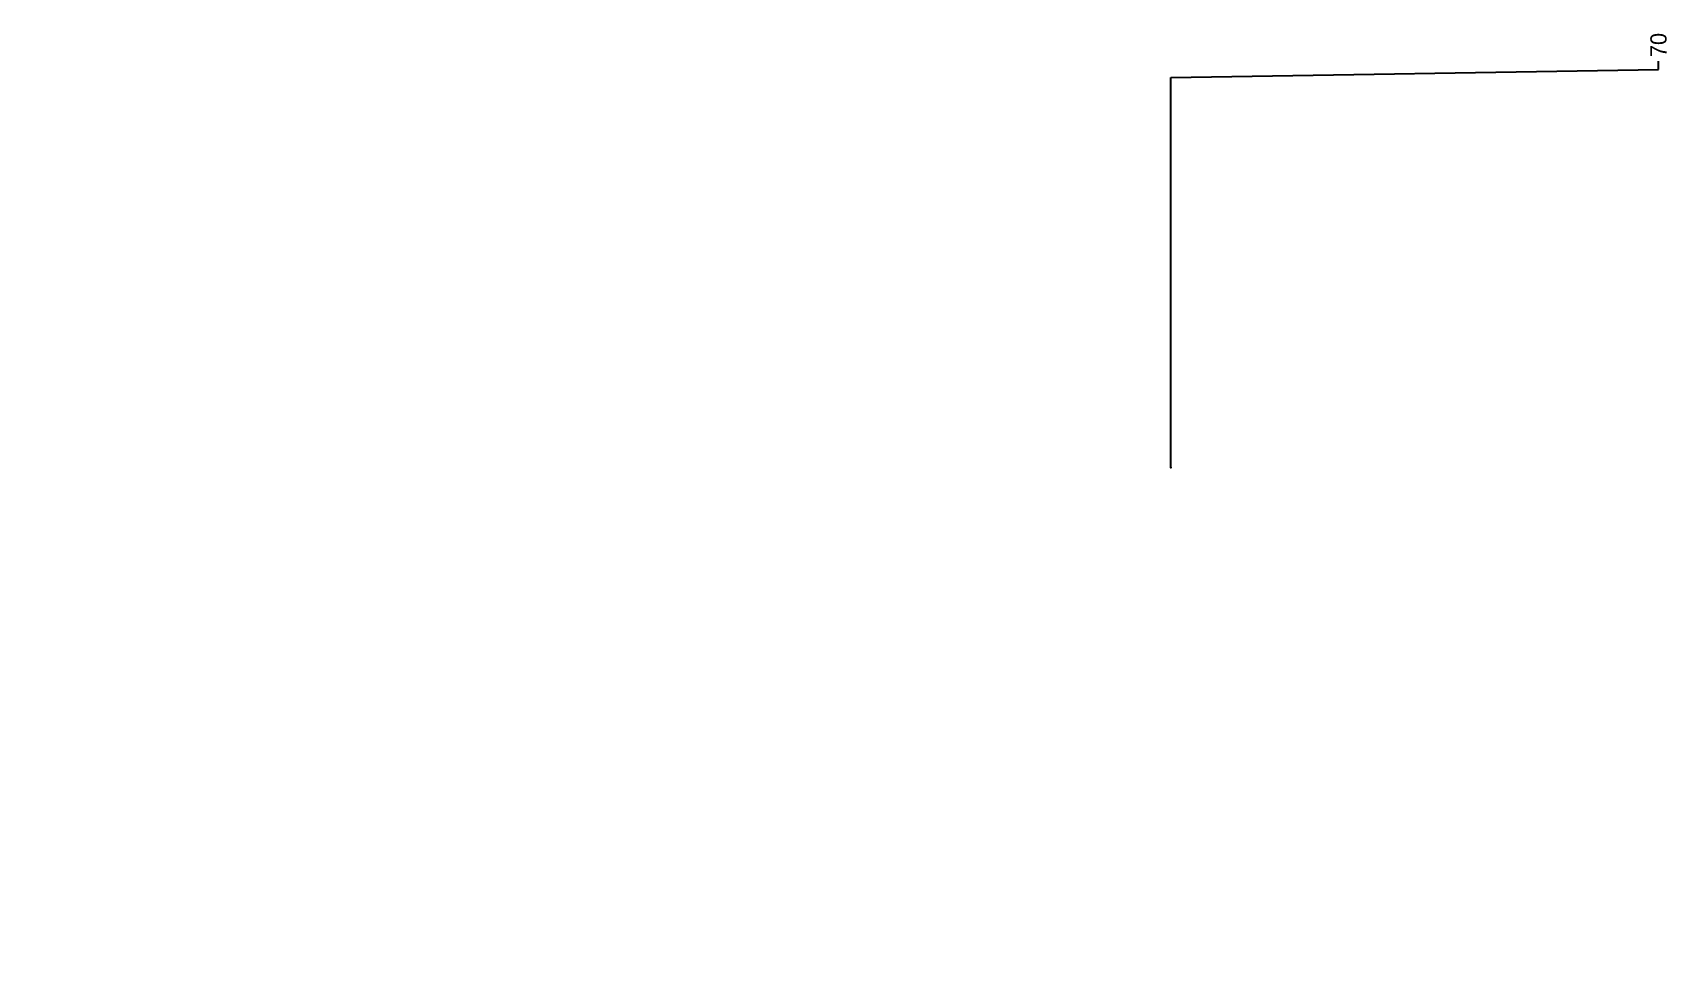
# Model space of a CAD drawing. Header units: millimetres. Extents: x 0 to 101, y 0 to 57.
import ezdxf

# ---------------------------------------------------------------- set-up
doc = ezdxf.new("R2010")
doc.units = ezdxf.units.MM
doc.dimstyles.get("Standard").update_dxf_attribs({"dimtxt": 2.5, "dimasz": 2.5, "dimexe": 1.25, "dimexo": 0.625, "dimtad": 1, "dimcen": 2.5, "dimazin": 3, "dimtfac": 1, "dimtmove": 0, "dimatfit": 3})

# ---------------------------------------------------------------- blocks, each defined once
blk = doc.blocks.new('*D1')
for p, q in [((70, 54), (100, 54.5)), ((100, 54.5), (100, 55)), ((70, 30), (70, 54))]:
    blk.add_line(p, q)
at = {"layer": 'Defpoints'}
for p in [(100, 55), (70, 30), (0, 0)]:
    blk.add_point(p, dxfattribs=at)
at = {"insert": (100, 56), "char_height": 1, "attachment_point": 5, "rotation": 90}
blk.add_mtext('70', dxfattribs=at)

msp = doc.modelspace()

# ---------------------------------------------------------------- linework, layer by layer
msp.add_point((70, 30))

# ---------------------------------------------------------------- dimensions: what is measured, and where the dimension line sits
dim = msp.add_ordinate_dim(feature_location=(70, 30), offset=(30, 25), dtype=1, origin=(0, 0), dimstyle='Standard', override={"dimdec": 2})
dim.commit()
dim.dimension.update_dxf_attribs({"geometry": '*D1', "text_midpoint": (100, 56)})

doc.saveas('drawing.dxf')
